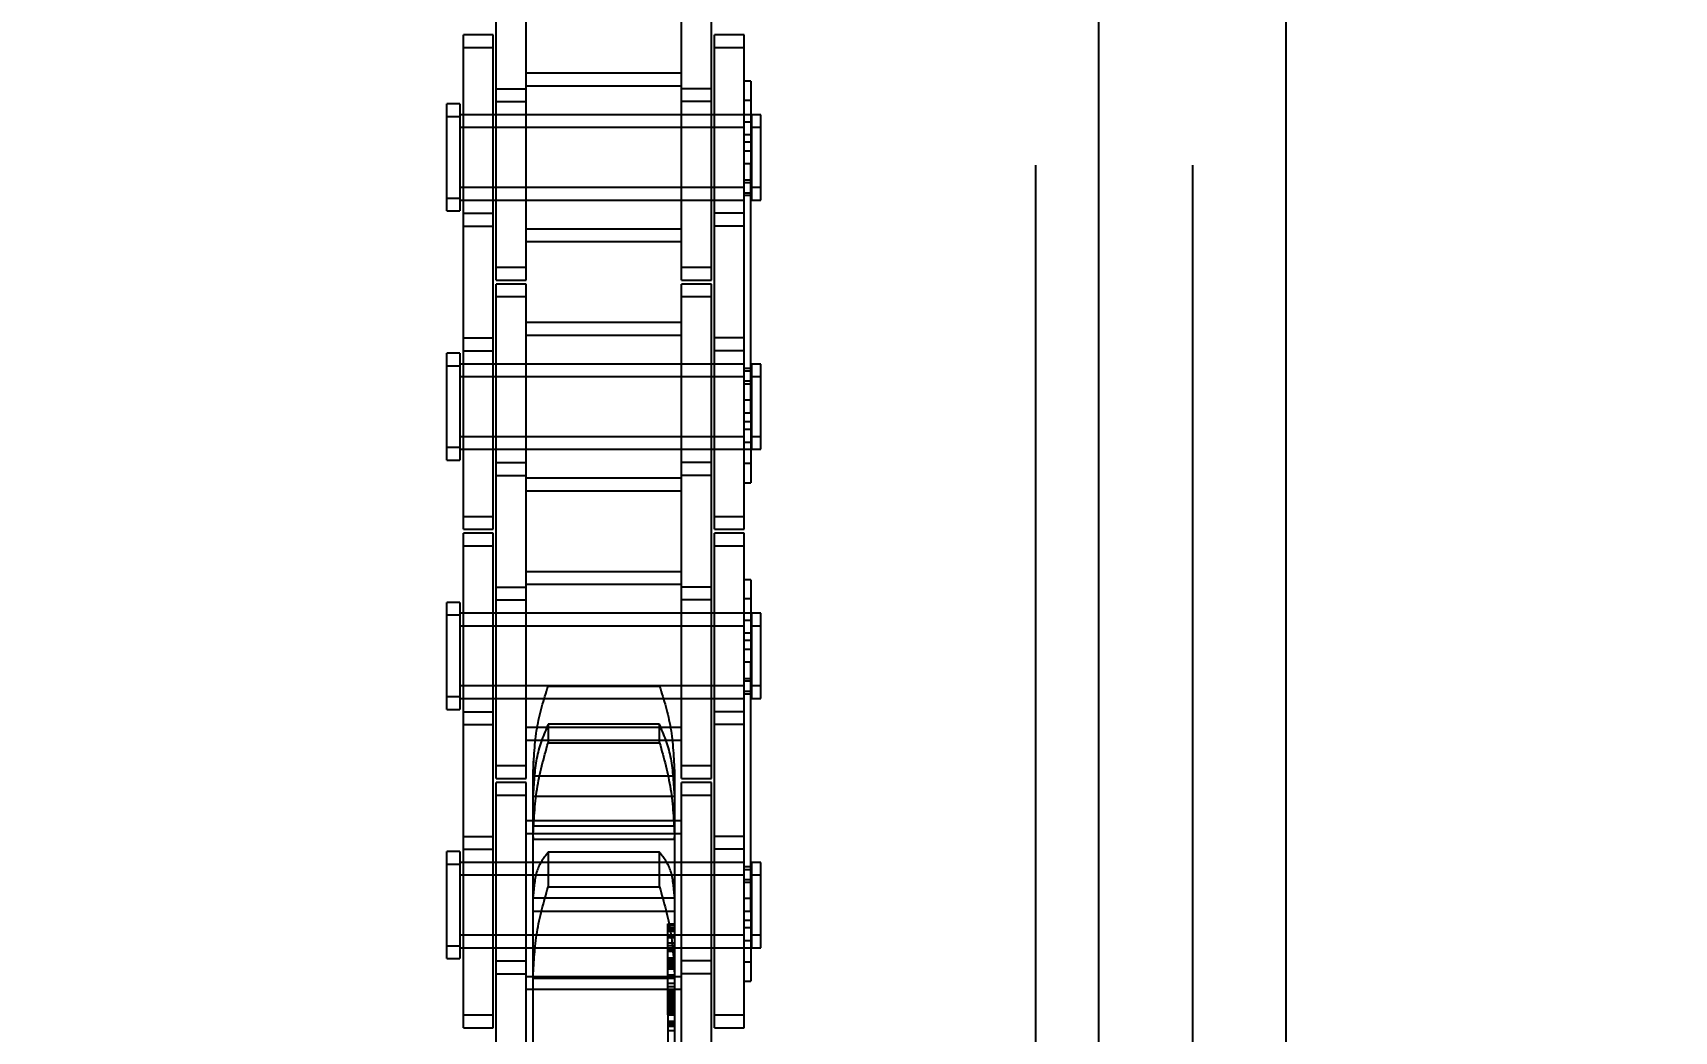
# Model space of a CAD drawing. Header units: metres. Extents: x 0 to 63075, y 0 to 44550.
# Drawn here: x 13994.6 to 14078.3, y 29671.3 to 29722.2 of the extents above; entities that cross this region are included whole.
import ezdxf

# ---------------------------------------------------------------- set-up
doc = ezdxf.new("R2010")
doc.units = ezdxf.units.M
doc.header["$LTSCALE"] = 75
doc.linetypes.add('HIDDEN2', pattern=[4.7625, 3.175, -1.5875])
for name, color, linetype in [('18_COTAS', 7, 'Continuous'), ('SDM', 7, 'Continuous'), ('SL1', 8, 'Continuous'), ('SL4', 4, 'Continuous'), ('ST1', 7, 'HIDDEN2')]:
    doc.layers.add(name, color=color, linetype=linetype)
doc.styles.add('ROMANS', font='ROMANS.SHX')
doc.dimstyles.new('75___1-75', dxfattribs={"dimscale": 75, "dimtxt": 2.5, "dimasz": 2, "dimexe": 1.5, "dimexo": 1, "dimgap": 0.5, "dimtad": 1, "dimdec": 0, "dimzin": 12, "dimtxsty": 'ROMANS', "dimcen": 0, "dimclrd": 256, "dimclre": 256, "dimclrt": 3, "dimazin": 3, "dimtfac": 1, "dimtdec": 0, "dimtmove": 0, "dimatfit": 0, "dimfxl": 1, "dimlwd": -1, "dimlwe": -1, "dimarcsym": 0})

# ---------------------------------------------------------------- blocks, each defined once
blk = doc.blocks.new('A$C1d93b9d1')
at = {"layer": 'SL1'}
for radius, start, end in [(1979, 150.488695, 76.215496), (1915.5, 151.397673, 77.946628), (1915.5, 151.397673, 77.482416), (1907.5, 151.517007, 77.895312)]:
    blk.add_arc((6031.727, 6950), radius, start, end, dxfattribs=at)
blk = doc.blocks.new('*D27')
at = {"layer": '18_COTAS', "transparency": 16777216}
for p, q in [((12131.24, 27878.333), (12131.24, 30705.371)), ((13913.74, 30509.566), (13913.74, 30705.371)), ((11981.24, 30592.871), (11122.311, 30592.871)), ((13913.74, 30592.871), (12131.24, 30592.871)), ((14063.74, 30592.871), (14213.74, 30592.871))]:
    blk.add_line(p, q, dxfattribs=at)
for points in [[(11981.24, 30617.871), (11981.24, 30567.871), (12131.24, 30592.871)], [(14063.74, 30617.871), (14063.74, 30567.871), (13913.74, 30592.871)]]:
    blk.add_solid(points, dxfattribs=at)
at = {"layer": 'Defpoints', "color": 0, "transparency": 16777216}
for p in [(13913.74, 30592.871), (13913.74, 30434.566), (12131.24, 27803.333)]:
    blk.add_point(p, dxfattribs=at)
at = {"layer": '18_COTAS', "color": 3, "transparency": 16777216, "insert": (11476.776, 30724.121), "char_height": 187.5, "attachment_point": 5, "style": 'ROMANS'}
blk.add_mtext('1782', dxfattribs=at)
blk = doc.blocks.new('A$C429c7d53')
at = {"layer": 'SL4'}
for p, q in [((337.765, 3289.74), (337.765, 2339.738)), ((328.24, 2339.738), (328.24, 3129.5))]:
    blk.add_line(p, q, dxfattribs=at)
at = {"layer": 'ST1'}
for p, q in [((325.003, 3339.738), (325.003, 2339.738)), ((333.003, 3339.738), (333.003, 2339.738)), ((328.24, 2339.738), (328.24, 3129.5)), ((297.515, 2628.611), (297.515, 2634.961)), ((299.035, 2628.611), (299.035, 2634.961)), ((306.965, 2628.611), (306.965, 2634.961)), ((308.485, 2628.611), (308.485, 2634.961)), ((295.843, 2631.356), (295.843, 2632.011)), ((297.363, 2632.011), (295.843, 2632.011)), ((297.363, 2631.356), (297.363, 2632.011)), ((308.637, 2631.356), (308.637, 2632.011)), ((310.157, 2632.011), (308.637, 2632.011)), ((310.157, 2631.356), (310.157, 2632.011)), ((295.843, 2622.261), (295.843, 2631.356)), ((297.363, 2631.356), (295.843, 2631.356)), ((297.363, 2622.261), (297.363, 2631.356)), ((308.637, 2622.261), (308.637, 2631.356)), ((310.157, 2631.356), (308.637, 2631.356)), ((310.157, 2622.261), (310.157, 2631.356)), ((306.965, 2630.051), (299.035, 2630.051)), ((297.515, 2629.266), (299.035, 2629.266)), ((306.965, 2629.396), (299.035, 2629.396)), ((308.485, 2629.266), (306.965, 2629.266)), ((310.489, 2629.643), (310.157, 2629.643)), ((310.489, 2629.643), (310.489, 2628.666)), ((295, 2627.834), (295, 2628.489)), ((295.658, 2628.489), (295, 2628.489)), ((295.658, 2628.489), (295.658, 2627.834)), ((297.515, 2628.611), (299.035, 2628.611)), ((297.515, 2619.516), (297.515, 2628.611)), ((299.035, 2619.516), (299.035, 2628.611)), ((308.485, 2628.611), (306.965, 2628.611)), ((306.965, 2619.516), (306.965, 2628.611)), ((308.485, 2619.516), (308.485, 2628.611)), ((310.489, 2628.666), (310.157, 2628.666)), ((310.489, 2628.666), (310.489, 2625.436)), ((295, 2623.037), (295, 2627.834)), ((295.658, 2627.834), (295, 2627.834)), ((310.157, 2627.936), (295.658, 2627.936)), ((295.658, 2627.834), (295.658, 2623.037)), ((310.157, 2627.281), (295.658, 2627.281)), ((297.363, 2627.936), (295.843, 2627.936)), ((297.363, 2627.281), (295.843, 2627.281)), ((299.035, 2627.936), (297.515, 2627.936)), ((299.035, 2627.281), (297.515, 2627.281)), ((306.965, 2627.936), (299.035, 2627.936)), ((306.965, 2627.281), (299.035, 2627.281)), ((308.485, 2627.936), (306.965, 2627.936)), ((308.485, 2627.281), (306.965, 2627.281)), ((310.489, 2627.936), (308.637, 2627.936)), ((310.157, 2627.281), (308.637, 2627.281)), ((310.526, 2627.567), (310.157, 2627.567)), ((310.526, 2627.936), (310.526, 2627.281)), ((311, 2627.936), (310.526, 2627.936)), ((310.526, 2627.281), (310.526, 2623.591)), ((311, 2627.281), (310.526, 2627.281)), ((311, 2627.281), (311, 2627.936)), ((311, 2623.591), (311, 2627.281)), ((310.526, 2626.912), (310.157, 2626.912)), ((310.489, 2626.543), (310.157, 2626.543)), ((310.489, 2626.091), (310.157, 2626.091)), ((310.489, 2625.436), (310.157, 2625.436)), ((310.489, 2612.736), (310.489, 2625.436)), ((295.658, 2624.246), (310.157, 2624.246)), ((295.843, 2624.246), (297.363, 2624.246)), ((297.515, 2624.246), (299.035, 2624.246)), ((299.035, 2624.246), (306.965, 2624.246)), ((306.965, 2624.246), (308.485, 2624.246)), ((308.637, 2624.246), (310.157, 2624.246)), ((310.157, 2624.615), (310.526, 2624.615)), ((310.489, 2624.472), (310.157, 2624.472)), ((310.157, 2623.96), (310.526, 2623.96)), ((310.526, 2624.246), (311, 2624.246)), ((295, 2623.692), (295.658, 2623.692)), ((295.658, 2623.591), (310.157, 2623.591)), ((295.843, 2623.591), (297.363, 2623.591)), ((297.515, 2623.591), (299.035, 2623.591)), ((299.035, 2623.591), (306.965, 2623.591)), ((306.965, 2623.591), (308.485, 2623.591)), ((308.637, 2623.591), (310.157, 2623.591)), ((310.489, 2623.817), (310.157, 2623.817)), ((310.526, 2623.591), (311, 2623.591)), ((295, 2623.037), (295.658, 2623.037)), ((295.843, 2622.916), (297.363, 2622.916)), ((295.843, 2622.261), (297.363, 2622.261)), ((295.843, 2615.911), (295.843, 2622.261)), ((297.363, 2615.911), (297.363, 2622.261)), ((310.157, 2622.916), (308.637, 2622.916)), ((310.157, 2622.261), (308.637, 2622.261)), ((308.637, 2615.911), (308.637, 2622.261)), ((310.157, 2615.911), (310.157, 2622.261)), ((299.035, 2622.131), (306.965, 2622.131)), ((299.035, 2621.476), (306.965, 2621.476)), ((297.515, 2620.171), (299.035, 2620.171)), ((306.965, 2620.171), (308.485, 2620.171)), ((297.515, 2619.516), (299.035, 2619.516)), ((297.515, 2618.656), (297.515, 2619.311)), ((299.035, 2619.311), (297.515, 2619.311)), ((299.035, 2618.656), (299.035, 2619.311)), ((306.965, 2619.516), (308.485, 2619.516)), ((306.965, 2618.656), (306.965, 2619.311)), ((308.485, 2619.311), (306.965, 2619.311)), ((308.485, 2618.656), (308.485, 2619.311)), ((297.515, 2609.561), (297.515, 2618.656)), ((299.035, 2618.656), (297.515, 2618.656)), ((299.035, 2609.561), (299.035, 2618.656)), ((306.965, 2609.561), (306.965, 2618.656)), ((308.485, 2618.656), (306.965, 2618.656)), ((308.485, 2609.561), (308.485, 2618.656)), ((306.965, 2617.351), (299.035, 2617.351)), ((295.843, 2616.566), (297.363, 2616.566)), ((306.965, 2616.696), (299.035, 2616.696)), ((310.157, 2616.566), (308.637, 2616.566)), ((295, 2615.134), (295, 2615.789)), ((295.658, 2615.789), (295, 2615.789)), ((295.658, 2615.789), (295.658, 2615.134)), ((295.843, 2615.911), (297.363, 2615.911)), ((295.843, 2606.816), (295.843, 2615.911)), ((297.363, 2606.816), (297.363, 2615.911)), ((310.157, 2615.911), (308.637, 2615.911)), ((308.637, 2606.816), (308.637, 2615.911)), ((310.157, 2606.816), (310.157, 2615.911)), ((295, 2610.337), (295, 2615.134)), ((295.658, 2615.134), (295, 2615.134)), ((310.157, 2615.236), (295.658, 2615.236)), ((295.658, 2615.134), (295.658, 2610.337)), ((297.363, 2615.236), (295.843, 2615.236)), ((299.035, 2615.236), (297.515, 2615.236)), ((306.965, 2615.236), (299.035, 2615.236)), ((308.485, 2615.236), (306.965, 2615.236)), ((310.157, 2615.236), (308.637, 2615.236)), ((310.489, 2615.01), (310.157, 2615.01)), ((310.526, 2614.867), (310.157, 2614.867)), ((310.526, 2615.236), (310.526, 2614.581)), ((311, 2615.236), (310.526, 2615.236)), ((311, 2614.581), (311, 2615.236)), ((310.157, 2614.581), (295.658, 2614.581)), ((297.363, 2614.581), (295.843, 2614.581)), ((299.035, 2614.581), (297.515, 2614.581)), ((306.965, 2614.581), (299.035, 2614.581)), ((308.485, 2614.581), (306.965, 2614.581)), ((310.157, 2614.581), (308.637, 2614.581)), ((310.489, 2614.355), (310.157, 2614.355)), ((310.526, 2614.212), (310.157, 2614.212)), ((310.526, 2614.581), (310.526, 2610.891)), ((311, 2614.581), (310.526, 2614.581)), ((311, 2610.891), (311, 2614.581)), ((310.489, 2613.391), (310.157, 2613.391)), ((310.489, 2612.736), (310.157, 2612.736)), ((310.489, 2612.284), (310.157, 2612.284)), ((310.489, 2612.736), (310.489, 2609.184)), ((295.658, 2611.546), (310.157, 2611.546)), ((295.843, 2611.546), (297.363, 2611.546)), ((297.515, 2611.546), (299.035, 2611.546)), ((299.035, 2611.546), (306.965, 2611.546)), ((306.965, 2611.546), (308.485, 2611.546)), ((308.637, 2611.546), (310.157, 2611.546)), ((310.157, 2611.915), (310.526, 2611.915)), ((310.526, 2611.546), (311, 2611.546)), ((295, 2610.992), (295.658, 2610.992)), ((295.658, 2610.891), (310.157, 2610.891)), ((295.843, 2610.891), (297.363, 2610.891)), ((297.515, 2610.891), (299.035, 2610.891)), ((299.035, 2610.891), (306.965, 2610.891)), ((306.965, 2610.891), (308.485, 2610.891)), ((308.637, 2610.891), (310.489, 2610.891)), ((310.157, 2611.26), (310.526, 2611.26)), ((310.526, 2610.891), (311, 2610.891)), ((295, 2610.337), (295.658, 2610.337)), ((297.515, 2610.216), (299.035, 2610.216)), ((308.485, 2610.216), (306.965, 2610.216)), ((310.489, 2610.16), (310.157, 2610.16)), ((297.515, 2609.561), (299.035, 2609.561)), ((297.515, 2603.211), (297.515, 2609.561)), ((299.035, 2603.211), (299.035, 2609.561)), ((299.035, 2609.431), (306.965, 2609.431)), ((308.485, 2609.561), (306.965, 2609.561)), ((306.965, 2603.211), (306.965, 2609.561)), ((308.485, 2603.211), (308.485, 2609.561)), ((310.157, 2609.184), (310.489, 2609.184)), ((299.035, 2608.776), (306.965, 2608.776)), ((295.843, 2607.471), (297.363, 2607.471)), ((308.637, 2607.471), (310.157, 2607.471)), ((295.843, 2606.816), (297.363, 2606.816)), ((295.843, 2605.956), (295.843, 2606.611)), ((297.363, 2606.611), (295.843, 2606.611)), ((297.363, 2605.956), (297.363, 2606.611)), ((308.637, 2606.816), (310.157, 2606.816)), ((308.637, 2605.956), (308.637, 2606.611)), ((310.157, 2606.611), (308.637, 2606.611)), ((310.157, 2605.956), (310.157, 2606.611)), ((295.843, 2596.861), (295.843, 2605.956)), ((297.363, 2605.956), (295.843, 2605.956)), ((297.363, 2596.861), (297.363, 2605.956)), ((308.637, 2596.861), (308.637, 2605.956)), ((310.157, 2605.956), (308.637, 2605.956)), ((310.157, 2596.861), (310.157, 2605.956)), ((297.515, 2603.866), (299.035, 2603.866)), ((306.965, 2604.651), (299.035, 2604.651)), ((306.965, 2603.996), (299.035, 2603.996)), ((308.485, 2603.866), (306.965, 2603.866)), ((310.489, 2604.243), (310.157, 2604.243)), ((310.489, 2604.243), (310.489, 2603.266)), ((295, 2602.434), (295, 2603.089)), ((295.658, 2603.089), (295, 2603.089)), ((295.658, 2603.089), (295.658, 2602.434)), ((297.515, 2603.211), (299.035, 2603.211)), ((297.515, 2594.116), (297.515, 2603.211)), ((299.035, 2594.116), (299.035, 2603.211)), ((308.485, 2603.211), (306.965, 2603.211)), ((306.965, 2594.116), (306.965, 2603.211)), ((308.485, 2594.116), (308.485, 2603.211)), ((310.489, 2603.266), (310.157, 2603.266)), ((310.489, 2603.266), (310.489, 2600.036)), ((295, 2597.637), (295, 2602.434)), ((295.658, 2602.434), (295, 2602.434)), ((310.157, 2602.536), (295.658, 2602.536)), ((295.658, 2602.434), (295.658, 2597.637)), ((297.363, 2602.536), (295.843, 2602.536)), ((299.035, 2602.536), (297.515, 2602.536)), ((306.965, 2602.536), (299.035, 2602.536)), ((308.485, 2602.536), (306.965, 2602.536)), ((310.489, 2602.536), (308.637, 2602.536)), ((310.526, 2602.536), (310.526, 2601.881)), ((311, 2602.536), (310.526, 2602.536)), ((311, 2601.881), (311, 2602.536)), ((310.157, 2601.881), (295.658, 2601.881)), ((297.363, 2601.881), (295.843, 2601.881)), ((299.035, 2601.881), (297.515, 2601.881)), ((306.965, 2601.881), (299.035, 2601.881)), ((308.485, 2601.881), (306.965, 2601.881)), ((310.157, 2601.881), (308.637, 2601.881)), ((310.526, 2602.167), (310.157, 2602.167)), ((310.526, 2601.512), (310.157, 2601.512)), ((310.526, 2601.881), (310.526, 2598.191)), ((311, 2601.881), (310.526, 2601.881)), ((311, 2598.191), (311, 2601.881)), ((310.489, 2601.143), (310.157, 2601.143)), ((310.489, 2600.691), (310.157, 2600.691)), ((310.489, 2600.036), (310.157, 2600.036)), ((310.489, 2587.336), (310.489, 2600.036)), ((295.658, 2598.846), (310.157, 2598.846)), ((295.843, 2598.846), (297.363, 2598.846)), ((297.515, 2598.846), (299.035, 2598.846)), ((299.035, 2598.846), (306.965, 2598.846)), ((300.157, 2598.838), (300.157, 2598.814)), ((305.843, 2598.838), (300.157, 2598.838)), ((305.843, 2598.814), (305.843, 2598.838)), ((306.965, 2598.846), (308.485, 2598.846)), ((308.637, 2598.846), (310.157, 2598.846)), ((310.157, 2599.215), (310.526, 2599.215)), ((310.489, 2599.072), (310.157, 2599.072)), ((310.526, 2598.846), (311, 2598.846)), ((295, 2598.292), (295.658, 2598.292)), ((295.658, 2598.191), (310.157, 2598.191)), ((295.843, 2598.191), (297.363, 2598.191)), ((297.515, 2598.191), (299.035, 2598.191)), ((299.035, 2598.191), (306.965, 2598.191)), ((300.157, 2598.814), (305.843, 2598.814)), ((306.965, 2598.191), (308.485, 2598.191)), ((308.637, 2598.191), (310.157, 2598.191)), ((310.157, 2598.56), (310.526, 2598.56)), ((310.489, 2598.417), (310.157, 2598.417)), ((310.526, 2598.191), (311, 2598.191)), ((295, 2597.637), (295.658, 2597.637)), ((295.843, 2597.516), (297.363, 2597.516)), ((310.157, 2597.516), (308.637, 2597.516)), ((295.843, 2596.861), (297.363, 2596.861)), ((295.843, 2590.511), (295.843, 2596.861)), ((297.363, 2590.511), (297.363, 2596.861)), ((299.035, 2596.731), (306.965, 2596.731)), ((300.157, 2596.876), (300.157, 2595.938)), ((305.843, 2596.876), (300.157, 2596.876)), ((305.843, 2595.938), (305.843, 2596.876)), ((310.157, 2596.861), (308.637, 2596.861)), ((308.637, 2590.511), (308.637, 2596.861)), ((310.157, 2590.511), (310.157, 2596.861)), ((299.035, 2596.076), (306.965, 2596.076)), ((300.157, 2595.938), (305.843, 2595.938)), ((297.515, 2594.771), (299.035, 2594.771)), ((299.405, 2595.001), (299.395, 2594.505)), ((306.965, 2594.771), (308.485, 2594.771)), ((297.515, 2594.116), (299.035, 2594.116)), ((297.515, 2593.256), (297.515, 2593.911)), ((299.035, 2593.911), (297.515, 2593.911)), ((299.035, 2593.256), (299.035, 2593.911)), ((299.395, 2594.364), (299.395, 2594.505)), ((299.395, 2594.238), (299.395, 2594.364)), ((299.395, 2594.364), (299.395, 2594.238)), ((306.605, 2594.238), (299.395, 2594.238)), ((299.395, 2593.308), (299.395, 2594.238)), ((306.605, 2594.505), (306.605, 2594.364)), ((306.605, 2594.364), (306.605, 2594.238)), ((306.605, 2594.238), (306.605, 2594.364)), ((306.605, 2594.238), (306.605, 2593.308)), ((306.965, 2594.116), (308.485, 2594.116)), ((306.965, 2593.256), (306.965, 2593.911)), ((308.485, 2593.911), (306.965, 2593.911)), ((308.485, 2593.256), (308.485, 2593.911)), ((297.515, 2584.161), (297.515, 2593.256)), ((299.035, 2593.256), (297.515, 2593.256)), ((299.035, 2584.161), (299.035, 2593.256)), ((299.395, 2591.143), (299.395, 2593.308)), ((306.605, 2593.199), (299.395, 2593.199)), ((306.605, 2593.308), (306.605, 2591.143)), ((306.965, 2584.161), (306.965, 2593.256)), ((308.485, 2593.256), (306.965, 2593.256)), ((308.485, 2584.161), (308.485, 2593.256)), ((306.965, 2591.951), (299.035, 2591.951)), ((306.965, 2591.296), (299.035, 2591.296)), ((299.395, 2591.7), (306.605, 2591.7)), ((295.843, 2591.166), (297.363, 2591.166)), ((295.843, 2590.511), (297.363, 2590.511)), ((295.843, 2581.416), (295.843, 2590.511)), ((297.363, 2581.416), (297.363, 2590.511)), ((299.395, 2591.014), (299.395, 2591.143)), ((299.395, 2591.143), (299.395, 2591.014)), ((306.605, 2591.014), (299.395, 2591.014)), ((299.395, 2588.101), (299.395, 2591.014)), ((306.605, 2591.143), (306.605, 2591.014)), ((306.605, 2591.014), (306.605, 2591.143)), ((306.605, 2591.014), (306.605, 2588.101)), ((310.157, 2591.166), (308.637, 2591.166)), ((310.157, 2590.511), (308.637, 2590.511)), ((308.637, 2581.416), (308.637, 2590.511)), ((310.157, 2581.416), (310.157, 2590.511)), ((295, 2589.734), (295, 2590.389)), ((295.658, 2590.389), (295, 2590.389)), ((295, 2584.937), (295, 2589.734)), ((295.658, 2589.734), (295, 2589.734)), ((295.658, 2590.389), (295.658, 2589.734)), ((310.157, 2589.836), (295.658, 2589.836)), ((295.658, 2589.734), (295.658, 2584.937)), ((297.363, 2589.836), (295.843, 2589.836)), ((299.035, 2589.836), (297.515, 2589.836)), ((306.965, 2589.836), (299.035, 2589.836)), ((300.157, 2590.357), (300.157, 2588.594)), ((305.843, 2590.357), (300.157, 2590.357)), ((305.843, 2588.594), (305.843, 2590.357)), ((308.485, 2589.836), (306.965, 2589.836)), ((310.157, 2589.836), (308.637, 2589.836)), ((310.526, 2589.836), (310.526, 2589.181)), ((311, 2589.836), (310.526, 2589.836)), ((311, 2589.181), (311, 2589.836)), ((310.157, 2589.181), (295.658, 2589.181)), ((297.363, 2589.181), (295.843, 2589.181)), ((299.035, 2589.181), (297.515, 2589.181)), ((306.965, 2589.181), (299.035, 2589.181)), ((308.485, 2589.181), (306.965, 2589.181)), ((310.157, 2589.181), (308.637, 2589.181)), ((310.489, 2589.61), (310.157, 2589.61)), ((310.526, 2589.467), (310.157, 2589.467)), ((310.489, 2588.955), (310.157, 2588.955)), ((310.526, 2588.812), (310.157, 2588.812)), ((310.526, 2589.181), (310.526, 2585.491)), ((311, 2589.181), (310.526, 2589.181)), ((311, 2585.491), (311, 2589.181)), ((299.395, 2584.032), (299.395, 2588.101)), ((306.605, 2588.022), (299.395, 2588.022)), ((300.157, 2588.594), (305.843, 2588.594)), ((306.605, 2588.101), (306.605, 2584.032)), ((310.489, 2587.991), (310.157, 2587.991)), ((299.395, 2587.353), (306.605, 2587.353)), ((310.489, 2587.336), (310.157, 2587.336)), ((310.489, 2587.336), (310.489, 2583.784)), ((306.27, 2586.666), (306.27, 2586.702)), ((306.27, 2586.702), (306.605, 2586.702)), ((306.27, 2586.687), (306.605, 2586.687)), ((306.27, 2586.459), (306.27, 2586.666)), ((306.27, 2586.666), (306.605, 2586.666)), ((306.27, 2586.657), (306.605, 2586.657)), ((306.27, 2586.539), (306.605, 2586.539)), ((306.27, 2586.502), (306.605, 2586.502)), ((306.27, 2586.423), (306.27, 2586.459)), ((306.27, 2586.459), (306.605, 2586.459)), ((306.27, 2586.099), (306.27, 2586.423)), ((306.27, 2586.423), (306.605, 2586.423)), ((306.27, 2586.333), (306.605, 2586.333)), ((310.489, 2586.884), (310.157, 2586.884)), ((310.157, 2586.515), (310.526, 2586.515)), ((295, 2585.592), (295.658, 2585.592)), ((295.658, 2586.146), (310.157, 2586.146)), ((295.658, 2585.491), (310.157, 2585.491)), ((295.843, 2586.146), (297.363, 2586.146)), ((295.843, 2585.491), (297.363, 2585.491)), ((297.515, 2586.146), (299.035, 2586.146)), ((297.515, 2585.491), (299.035, 2585.491)), ((299.035, 2586.146), (306.965, 2586.146)), ((299.035, 2585.491), (306.965, 2585.491)), ((306.27, 2586.014), (306.27, 2586.099)), ((306.27, 2586.099), (306.605, 2586.099)), ((306.27, 2585.732), (306.27, 2586.014)), ((306.27, 2586.014), (306.605, 2586.014)), ((306.27, 2584.885), (306.27, 2585.732)), ((306.27, 2585.732), (306.605, 2585.732)), ((306.27, 2585.596), (306.605, 2585.596)), ((306.27, 2585.474), (306.605, 2585.474)), ((306.965, 2586.146), (308.485, 2586.146)), ((306.965, 2585.491), (308.485, 2585.491)), ((308.637, 2586.146), (310.157, 2586.146)), ((308.637, 2585.491), (310.489, 2585.491)), ((310.157, 2585.86), (310.526, 2585.86)), ((310.526, 2586.146), (311, 2586.146)), ((310.526, 2585.491), (311, 2585.491)), ((295, 2584.937), (295.658, 2584.937)), ((297.515, 2584.816), (299.035, 2584.816)), ((306.27, 2585.426), (306.605, 2585.426)), ((306.27, 2585.389), (306.605, 2585.389)), ((306.27, 2585.342), (306.605, 2585.342)), ((306.27, 2585.316), (306.605, 2585.316)), ((306.27, 2584.981), (306.605, 2584.981)), ((306.27, 2584.957), (306.605, 2584.957)), ((306.27, 2584.885), (306.605, 2584.885)), ((306.27, 2584.495), (306.27, 2584.885)), ((306.27, 2584.878), (306.605, 2584.878)), ((306.27, 2584.857), (306.605, 2584.857)), ((306.27, 2584.839), (306.605, 2584.839)), ((306.27, 2584.785), (306.605, 2584.785)), ((306.27, 2584.73), (306.605, 2584.73)), ((306.27, 2584.65), (306.605, 2584.65)), ((306.27, 2584.604), (306.605, 2584.604)), ((308.485, 2584.816), (306.965, 2584.816)), ((310.489, 2584.76), (310.157, 2584.76)), ((297.515, 2584.161), (299.035, 2584.161)), ((297.515, 2577.811), (297.515, 2584.161)), ((299.035, 2577.811), (299.035, 2584.161)), ((299.035, 2584.031), (306.965, 2584.031)), ((299.395, 2583.917), (299.395, 2584.032)), ((299.395, 2584.032), (299.395, 2583.917)), ((306.605, 2583.917), (299.395, 2583.917)), ((299.395, 2579.372), (299.395, 2583.917)), ((306.27, 2584.495), (306.605, 2584.495)), ((306.27, 2582.065), (306.27, 2584.495)), ((306.27, 2584.476), (306.605, 2584.476)), ((306.27, 2584.455), (306.605, 2584.455)), ((306.27, 2584.414), (306.605, 2584.414)), ((306.27, 2584.115), (306.605, 2584.115)), ((306.27, 2584.054), (306.605, 2584.054)), ((306.605, 2584.005), (306.27, 2584.005)), ((306.605, 2584.032), (306.605, 2583.917)), ((306.605, 2583.917), (306.605, 2579.372)), ((308.485, 2584.161), (306.965, 2584.161)), ((306.965, 2577.811), (306.965, 2584.161)), ((308.485, 2577.811), (308.485, 2584.161)), ((310.157, 2583.784), (310.489, 2583.784)), ((299.035, 2583.376), (306.965, 2583.376)), ((306.605, 2583.671), (306.27, 2583.671)), ((306.27, 2583.511), (306.605, 2583.511)), ((306.27, 2583.378), (306.605, 2583.378)), ((306.27, 2583.369), (306.605, 2583.369)), ((306.27, 2583.351), (306.605, 2583.351)), ((306.27, 2583.334), (306.605, 2583.334)), ((306.27, 2583.32), (306.605, 2583.32)), ((306.27, 2583.232), (306.605, 2583.232)), ((306.27, 2583.229), (306.605, 2583.229)), ((306.27, 2583.203), (306.605, 2583.203)), ((306.27, 2583.2), (306.605, 2583.2)), ((306.27, 2583.165), (306.605, 2583.165)), ((306.27, 2583.127), (306.605, 2583.127)), ((306.27, 2583.093), (306.605, 2583.093)), ((306.27, 2583.091), (306.605, 2583.091)), ((306.27, 2583.059), (306.605, 2583.059)), ((306.27, 2582.955), (306.605, 2582.955)), ((306.27, 2582.906), (306.605, 2582.906)), ((306.27, 2582.827), (306.605, 2582.827)), ((306.27, 2582.743), (306.605, 2582.743)), ((306.27, 2582.65), (306.605, 2582.65)), ((306.27, 2582.581), (306.605, 2582.581)), ((306.27, 2582.573), (306.605, 2582.573)), ((306.27, 2582.554), (306.605, 2582.554)), ((306.27, 2582.46), (306.605, 2582.46)), ((306.27, 2582.448), (306.605, 2582.448)), ((306.27, 2582.44), (306.605, 2582.44)), ((306.27, 2582.437), (306.605, 2582.437)), ((306.27, 2582.362), (306.605, 2582.362)), ((306.27, 2582.332), (306.605, 2582.332)), ((306.27, 2582.323), (306.605, 2582.323)), ((306.27, 2582.247), (306.605, 2582.247)), ((306.27, 2582.189), (306.605, 2582.189)), ((306.27, 2582.188), (306.605, 2582.188)), ((306.27, 2582.176), (306.605, 2582.176)), ((306.27, 2582.125), (306.605, 2582.125)), ((306.27, 2582.124), (306.605, 2582.124)), ((295.843, 2582.071), (297.363, 2582.071)), ((295.843, 2581.416), (297.363, 2581.416)), ((306.27, 2582.065), (306.605, 2582.065)), ((306.27, 2582.065), (306.27, 2581.651)), ((306.27, 2581.742), (306.605, 2581.742)), ((306.27, 2581.651), (306.605, 2581.651)), ((306.27, 2581.651), (306.27, 2581.498)), ((306.27, 2581.602), (306.605, 2581.602)), ((306.27, 2581.498), (306.605, 2581.498)), ((306.27, 2581.498), (306.27, 2580.659)), ((306.27, 2581.267), (306.605, 2581.267)), ((308.637, 2582.071), (310.157, 2582.071)), ((308.637, 2581.416), (310.157, 2581.416))]:
    blk.add_line(p, q, dxfattribs=at)
for points, knots in [([(299.395, 2594.364), (299.433, 2595.153), (299.508, 2596.732), (299.94, 2598.119), (300.157, 2598.814)], [0, 0, 0, 0, 0.499098, 1, 1, 1, 1]), ([(305.843, 2598.814), (306.059, 2598.12), (306.492, 2596.734), (306.567, 2595.154), (306.605, 2594.364)], [0, 0, 0, 0, 0.500133, 1, 1, 1, 1]), ([(300.157, 2596.876), (299.941, 2596.354), (299.508, 2595.311), (299.433, 2593.975), (299.395, 2593.308)], [0, 0, 0, 0, 0.500534, 1, 1, 1, 1]), ([(306.605, 2593.308), (306.567, 2593.975), (306.492, 2595.311), (306.059, 2596.354), (305.843, 2596.876)], [0, 0, 0, 0, 0.499459, 1, 1, 1, 1]), ([(299.395, 2591.143), (299.433, 2591.958), (299.508, 2593.591), (299.94, 2595.154), (300.157, 2595.938)], [0, 0, 0, 0, 0.499124, 1, 1, 1, 1]), ([(305.843, 2595.938), (306.059, 2595.156), (306.492, 2593.592), (306.567, 2591.959), (306.605, 2591.143)], [0, 0, 0, 0, 0.500152, 1, 1, 1, 1]), ([(300.157, 2590.357), (299.941, 2590.07), (299.508, 2589.497), (299.433, 2588.566), (299.395, 2588.101)], [0, 0, 0, 0, 0.500513, 1, 1, 1, 1]), ([(306.605, 2588.101), (306.567, 2588.566), (306.492, 2589.497), (306.059, 2590.07), (305.843, 2590.357)], [0, 0, 0, 0, 0.49948, 1, 1, 1, 1]), ([(299.395, 2584.032), (299.433, 2584.776), (299.508, 2586.265), (299.941, 2587.817), (300.157, 2588.594)], [0, 0, 0, 0, 0.499464, 1, 1, 1, 1]), ([(305.843, 2588.594), (306.059, 2587.817), (306.492, 2586.265), (306.567, 2584.776), (306.605, 2584.032)], [0, 0, 0, 0, 0.500529, 1, 1, 1, 1])]:
    blk.add_open_spline(points, degree=3, knots=knots, dxfattribs=at)

msp = doc.modelspace()

# ---------------------------------------------------------------- block references
at = {"layer": 'SDM'}
for name, p in [('A$C1d93b9d1', (8259.513, 24302.833)), ('A$C429c7d53', (13720.74, 27090.066))]:
    msp.add_blockref(name, p, dxfattribs=at)

# ---------------------------------------------------------------- dimensions: what is measured, and where the dimension line sits
at = {"layer": '18_COTAS'}
dim = msp.add_linear_dim(base=(13913.739964506, 30592.871167243), p1=(12131.239964508, 27803.333456501), p2=(13913.739964506, 30434.565956577), dimstyle='75___1-75', dxfattribs=at)
dim.commit()
dim.dimension.update_dxf_attribs({"geometry": '*D27', "text_midpoint": (11476.775678793, 30592.871167243), "dimtype": 160})

doc.saveas('drawing.dxf')
